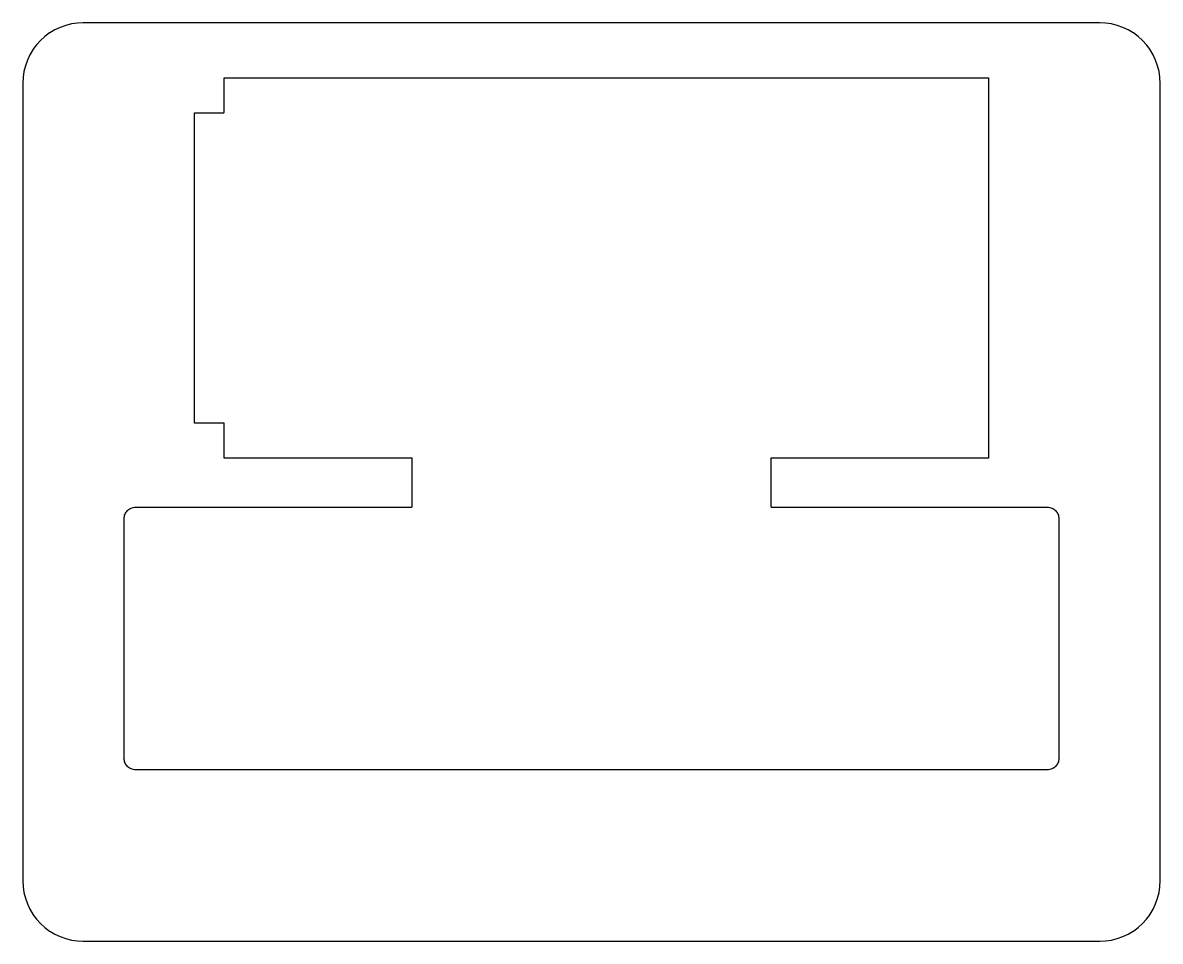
# Model space of a CAD drawing. Header units: millimetres. Extents: x -0.1 to 94.8, y -76.5 to 0.1.
import ezdxf

# ---------------------------------------------------------------- set-up
doc = ezdxf.new("R2010")
doc.units = ezdxf.units.MM

msp = doc.modelspace()

# ---------------------------------------------------------------- linework, layer by layer
for points in [[(89.7, 0.05), (5, 0.05), (4.998, 0.05), (4.507, 0.026), (4.503, 0.025), (4.017, -0.047), (4.012, -0.048), (3.536, -0.167), (3.532, -0.168), (3.07, -0.334), (3.065, -0.335), (2.622, -0.545), (2.617, -0.548), (2.196, -0.8), (2.192, -0.802), (1.798, -1.095), (1.794, -1.098), (1.431, -1.427), (1.427, -1.431), (1.098, -1.794), (1.095, -1.798), (0.802, -2.192), (0.8, -2.196), (0.548, -2.617), (0.545, -2.622), (0.335, -3.065), (0.334, -3.07), (0.168, -3.532), (0.167, -3.536), (0.048, -4.012), (0.047, -4.017), (-0.025, -4.503), (-0.026, -4.507), (-0.05, -4.998), (-0.05, -5), (-0.05, -71.5), (-0.05, -71.502), (-0.026, -71.993), (-0.025, -71.997), (0.047, -72.483), (0.048, -72.488), (0.167, -72.964), (0.168, -72.968), (0.334, -73.43), (0.335, -73.435), (0.545, -73.878), (0.548, -73.883), (0.8, -74.304), (0.802, -74.308), (1.095, -74.702), (1.098, -74.706), (1.427, -75.069), (1.431, -75.073), (1.794, -75.402), (1.798, -75.405), (2.192, -75.698), (2.196, -75.7), (2.617, -75.952), (2.622, -75.955), (3.065, -76.165), (3.07, -76.166), (3.532, -76.332), (3.536, -76.333), (4.012, -76.452), (4.017, -76.453), (4.503, -76.525), (4.507, -76.526), (4.998, -76.55), (5, -76.55), (89.7, -76.55), (89.702, -76.55), (90.193, -76.526), (90.197, -76.525), (90.683, -76.453), (90.688, -76.452), (91.164, -76.333), (91.168, -76.332), (91.63, -76.166), (91.635, -76.165), (92.078, -75.955), (92.083, -75.952), (92.504, -75.7), (92.508, -75.698), (92.902, -75.405), (92.906, -75.402), (93.269, -75.073), (93.273, -75.069), (93.602, -74.706), (93.605, -74.702), (93.898, -74.308), (93.9, -74.304), (94.152, -73.883), (94.155, -73.878), (94.365, -73.435), (94.366, -73.43), (94.532, -72.968), (94.533, -72.964), (94.652, -72.488), (94.653, -72.483), (94.725, -71.997), (94.726, -71.993), (94.75, -71.502), (94.75, -71.5), (94.75, -5), (94.75, -4.998), (94.726, -4.507), (94.725, -4.503), (94.653, -4.017), (94.652, -4.012), (94.533, -3.536), (94.532, -3.532), (94.366, -3.07), (94.365, -3.065), (94.155, -2.622), (94.152, -2.617), (93.9, -2.196), (93.898, -2.192), (93.605, -1.798), (93.602, -1.794), (93.273, -1.431), (93.269, -1.427), (92.906, -1.098), (92.902, -1.095), (92.508, -0.802), (92.504, -0.8), (92.083, -0.548), (92.078, -0.545), (91.635, -0.335), (91.63, -0.334), (91.168, -0.168), (91.164, -0.167), (90.688, -0.048), (90.683, -0.047), (90.197, 0.025), (90.193, 0.026), (89.702, 0.05), (89.7, 0.05)], [(16.75, -36.25), (16.75, -33.4), (16.75, -33.395), (16.749, -33.39), (16.748, -33.385), (16.746, -33.381), (16.744, -33.376), (16.742, -33.372), (16.739, -33.368), (16.735, -33.365), (16.732, -33.361), (16.728, -33.358), (16.724, -33.356), (16.719, -33.354), (16.715, -33.352), (16.71, -33.351), (16.705, -33.35), (16.7, -33.35), (14.25, -33.35), (14.25, -7.45), (16.7, -7.45), (16.705, -7.45), (16.71, -7.449), (16.715, -7.448), (16.719, -7.446), (16.724, -7.444), (16.728, -7.442), (16.732, -7.439), (16.735, -7.435), (16.739, -7.432), (16.742, -7.428), (16.744, -7.424), (16.746, -7.419), (16.748, -7.415), (16.749, -7.41), (16.75, -7.405), (16.75, -7.4), (16.75, -4.55), (80.45, -4.55), (80.45, -36.25), (62.35, -36.25), (62.345, -36.25), (62.34, -36.251), (62.335, -36.252), (62.331, -36.254), (62.326, -36.256), (62.322, -36.258), (62.318, -36.261), (62.315, -36.265), (62.311, -36.268), (62.308, -36.272), (62.306, -36.276), (62.304, -36.281), (62.302, -36.285), (62.301, -36.29), (62.3, -36.295), (62.3, -36.3), (62.3, -40.3), (62.3, -40.305), (62.301, -40.31), (62.302, -40.315), (62.304, -40.319), (62.306, -40.324), (62.308, -40.328), (62.311, -40.332), (62.315, -40.335), (62.318, -40.339), (62.322, -40.342), (62.326, -40.344), (62.331, -40.346), (62.335, -40.348), (62.34, -40.349), (62.345, -40.35), (62.35, -40.35), (85.349, -40.35), (85.443, -40.355), (85.535, -40.368), (85.626, -40.391), (85.714, -40.422), (85.798, -40.462), (85.878, -40.51), (85.953, -40.566), (86.022, -40.628), (86.084, -40.697), (86.14, -40.772), (86.188, -40.852), (86.228, -40.936), (86.259, -41.024), (86.282, -41.115), (86.295, -41.207), (86.3, -41.301), (86.3, -61.299), (86.295, -61.393), (86.282, -61.485), (86.259, -61.576), (86.228, -61.664), (86.188, -61.748), (86.14, -61.828), (86.084, -61.903), (86.022, -61.972), (85.953, -62.034), (85.878, -62.09), (85.798, -62.138), (85.714, -62.178), (85.626, -62.209), (85.535, -62.232), (85.443, -62.245), (85.349, -62.25), (9.351, -62.25), (9.257, -62.245), (9.165, -62.232), (9.074, -62.209), (8.986, -62.178), (8.902, -62.138), (8.822, -62.09), (8.747, -62.034), (8.678, -61.972), (8.616, -61.903), (8.56, -61.828), (8.512, -61.748), (8.472, -61.664), (8.441, -61.576), (8.418, -61.485), (8.405, -61.393), (8.4, -61.299), (8.4, -41.301), (8.405, -41.207), (8.418, -41.115), (8.441, -41.024), (8.472, -40.936), (8.512, -40.852), (8.56, -40.772), (8.616, -40.697), (8.678, -40.628), (8.747, -40.566), (8.822, -40.51), (8.902, -40.462), (8.986, -40.422), (9.074, -40.391), (9.165, -40.368), (9.257, -40.355), (9.351, -40.35), (32.35, -40.35), (32.355, -40.35), (32.36, -40.349), (32.365, -40.348), (32.369, -40.346), (32.374, -40.344), (32.378, -40.342), (32.382, -40.339), (32.385, -40.335), (32.389, -40.332), (32.392, -40.328), (32.394, -40.324), (32.396, -40.319), (32.398, -40.315), (32.399, -40.31), (32.4, -40.305), (32.4, -40.3), (32.4, -36.3), (32.4, -36.295), (32.399, -36.29), (32.398, -36.285), (32.396, -36.281), (32.394, -36.276), (32.392, -36.272), (32.389, -36.268), (32.385, -36.265), (32.382, -36.261), (32.378, -36.258), (32.374, -36.256), (32.369, -36.254), (32.365, -36.252), (32.36, -36.251), (32.355, -36.25), (32.35, -36.25), (16.75, -36.25)]]:
    msp.add_lwpolyline(points, close=True)

doc.saveas('drawing.dxf')
